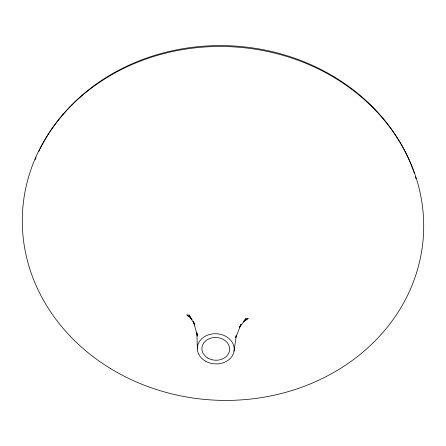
<?xml version="1.0" encoding="UTF-8"?>
<svg xmlns="http://www.w3.org/2000/svg" width="446" height="446" viewBox="0 0 446 446"><rect width="100%" height="100%" fill="white"/><g stroke="black" fill="none" stroke-linecap="round" stroke-linejoin="round"><path stroke-width="0.67" d="M234.061 351.069L236.358 335.085L235.728 337.589M235.822 337.366L241.069 324.192L239.296 327.615M239.463 327.448L246.276 318.21L243.823 321.092M243.494 321.839L248.244 318.383L244.748 320.724M190.855 318.059L191.719 318.684M189.182 316.76L186.824 314.681L192.142 319.57M190.977 317.903L191.451 318.505M190.52 317.29L188.892 314.753L194.623 324.744M194.774 324.928L193.436 321.315L197.427 336.106M197.31 335.687L196.892 332.705L197.338 348.856M35.201 159.618A199.836 176.226 3.3 0 1 36.003 157.7M38.763 151.595A199.836 176.226 3.3 0 1 39.56 149.94M40.101 148.841A199.836 176.226 3.3 0 1 42.075 145.022M42.364 144.476A199.836 176.226 3.3 0 1 44.767 140.161M45.079 139.626A199.836 176.226 3.3 0 1 49.997 131.681M50.342 131.157A199.836 176.226 3.3 0 1 242.117 46.657A199.836 176.226 3.3 0 1 411.719 166.297M411.942 166.871A199.836 176.226 3.3 0 1 413.448 170.896M413.654 171.47A199.836 176.226 3.3 0 1 414.256 173.204M415.432 176.761A199.836 176.226 3.3 0 1 416.046 178.757M207.981 358.144A13.904 11.373 3.3 0 0 229.629 349.937A13.904 11.373 3.3 0 0 209.687 338.52A13.904 11.373 3.3 0 0 207.981 358.144M110.541 368.563A200.784 176.884 3.3 0 0 423.198 238.599A200.784 176.884 3.3 0 0 135.249 63.17A200.784 176.884 3.3 0 0 110.541 368.563M205.807 361.338A18.448 15.086 3.3 0 0 234.183 349.887A18.448 15.086 3.3 0 0 207.312 335.247A18.448 15.086 3.3 0 0 205.807 361.338"/></g></svg>
